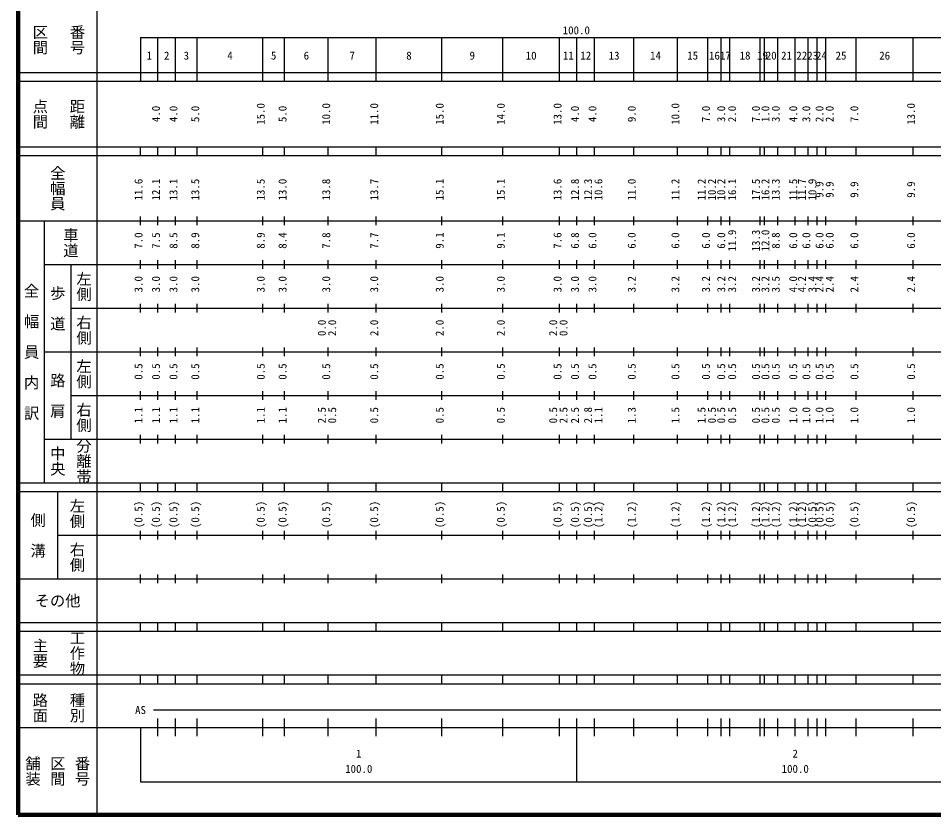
# Model space of a CAD drawing. Units: millimetres on the paper, enlarged 1000 times. Extents: x 40000 to 680000, y 20000 to 380000.
# Drawn here: x 40000 to 249726, y 20000 to 202409 of the extents above; entities that cross this region are included whole.
import ezdxf
from ezdxf.enums import TextEntityAlignment as Align

# ---------------------------------------------------------------- set-up
doc = ezdxf.new("R2010")
doc.units = ezdxf.units.MM
doc.header["$LTSCALE"] = 1000
doc.layers.add('M-TTL', color=2, linetype='Continuous', lineweight=140)
doc.layers.add('M-TTL-BAND', color=7, linetype='Continuous', lineweight=25)
doc.styles.add('@ＭＳ ゴシック', font='')
doc.styles.add('ＭＳ ゴシック', font='')
doc.styles.get('@ＭＳ ゴシック').set_extended_font_data('@MS Gothic')
doc.styles.get('ＭＳ ゴシック').set_extended_font_data('MS Gothic')

msp = doc.modelspace()

# ---------------------------------------------------------------- linework, layer by layer
at = {"layer": 'M-TTL'}
for p, q in [((40000, 380000), (40000, 20000)), ((40000, 20000), (680000, 20000))]:
    msp.add_line(p, q, dxfattribs=at)
at = {"layer": 'M-TTL-BAND'}
for p, q in [((58000, 370000), (58000, 20000)), ((68000, 198000), (579000, 198000)), ((68000, 198000), (68000, 188000)), ((72000, 188000), (72000, 198000)), ((76000, 188000), (76000, 198000)), ((81000, 188000), (81000, 198000)), ((96000, 188000), (96000, 198000)), ((101000, 188000), (101000, 198000)), ((111000, 188000), (111000, 198000)), ((122000, 188000), (122000, 198000)), ((137000, 188000), (137000, 198000)), ((151000, 188000), (151000, 198000)), ((164000, 188000), (164000, 198000)), ((168000, 188000), (168000, 198000)), ((172000, 188000), (172000, 198000)), ((181000, 188000), (181000, 198000)), ((191000, 188000), (191000, 198000)), ((198000, 188000), (198000, 198000)), ((201000, 188000), (201000, 198000)), ((203000, 188000), (203000, 198000)), ((210000, 188000), (210000, 198000)), ((211000, 188000), (211000, 198000)), ((214000, 188000), (214000, 198000)), ((218000, 188000), (218000, 198000)), ((221000, 188000), (221000, 198000)), ((223000, 188000), (223000, 198000)), ((225000, 188000), (225000, 198000)), ((232000, 188000), (232000, 198000)), ((245000, 188000), (245000, 198000)), ((40000, 190000), (579000, 190000)), ((40000, 188000), (579000, 188000)), ((40000, 173000), (579000, 173000)), ((68000, 171000), (68000, 173000)), ((72000, 171000), (72000, 173000)), ((76000, 171000), (76000, 173000)), ((81000, 171000), (81000, 173000)), ((96000, 171000), (96000, 173000)), ((101000, 171000), (101000, 173000)), ((111000, 171000), (111000, 173000)), ((122000, 171000), (122000, 173000)), ((137000, 171000), (137000, 173000)), ((151000, 171000), (151000, 173000)), ((164000, 171000), (164000, 173000)), ((168000, 171000), (168000, 173000)), ((172000, 171000), (172000, 173000)), ((181000, 171000), (181000, 173000)), ((191000, 171000), (191000, 173000)), ((198000, 171000), (198000, 173000)), ((201000, 171000), (201000, 173000)), ((203000, 171000), (203000, 173000)), ((210000, 171000), (210000, 173000)), ((211000, 171000), (211000, 173000)), ((214000, 171000), (214000, 173000)), ((218000, 171000), (218000, 173000)), ((221000, 171000), (221000, 173000)), ((223000, 171000), (223000, 173000)), ((225000, 171000), (225000, 173000)), ((232000, 171000), (232000, 173000)), ((245000, 171000), (245000, 173000)), ((40000, 171000), (579000, 171000)), ((40000, 156000), (579000, 156000)), ((46000, 96000), (46000, 156000)), ((68000, 155000), (68000, 157000)), ((72000, 155000), (72000, 157000)), ((76000, 155000), (76000, 157000)), ((81000, 155000), (81000, 157000)), ((96000, 155000), (96000, 157000)), ((101000, 155000), (101000, 157000)), ((111000, 155000), (111000, 157000)), ((122000, 155000), (122000, 157000)), ((137000, 155000), (137000, 157000)), ((151000, 155000), (151000, 157000)), ((164000, 155000), (164000, 157000)), ((168000, 155000), (168000, 157000)), ((172000, 155000), (172000, 157000)), ((181000, 155000), (181000, 157000)), ((191000, 155000), (191000, 157000)), ((198000, 155000), (198000, 157000)), ((201000, 155000), (201000, 157000)), ((203000, 155000), (203000, 157000)), ((210000, 155000), (210000, 157000)), ((211000, 155000), (211000, 157000)), ((214000, 155000), (214000, 157000)), ((218000, 155000), (218000, 157000)), ((221000, 155000), (221000, 157000)), ((223000, 155000), (223000, 157000)), ((225000, 155000), (225000, 157000)), ((232000, 155000), (232000, 157000)), ((245000, 155000), (245000, 157000)), ((68000, 145000), (68000, 147000)), ((72000, 145000), (72000, 147000)), ((76000, 145000), (76000, 147000)), ((81000, 145000), (81000, 147000)), ((96000, 145000), (96000, 147000)), ((101000, 145000), (101000, 147000)), ((111000, 145000), (111000, 147000)), ((122000, 145000), (122000, 147000)), ((137000, 145000), (137000, 147000)), ((151000, 145000), (151000, 147000)), ((164000, 145000), (164000, 147000)), ((168000, 145000), (168000, 147000)), ((172000, 145000), (172000, 147000)), ((181000, 145000), (181000, 147000)), ((191000, 145000), (191000, 147000)), ((198000, 145000), (198000, 147000)), ((201000, 145000), (201000, 147000)), ((203000, 145000), (203000, 147000)), ((210000, 145000), (210000, 147000)), ((211000, 145000), (211000, 147000)), ((214000, 145000), (214000, 147000)), ((218000, 145000), (218000, 147000)), ((221000, 145000), (221000, 147000)), ((223000, 145000), (223000, 147000)), ((225000, 145000), (225000, 147000)), ((232000, 145000), (232000, 147000)), ((245000, 145000), (245000, 147000)), ((46000, 146000), (579000, 146000)), ((52000, 146000), (52000, 106000)), ((68000, 135000), (68000, 137000)), ((72000, 135000), (72000, 137000)), ((76000, 135000), (76000, 137000)), ((81000, 135000), (81000, 137000)), ((96000, 135000), (96000, 137000)), ((101000, 135000), (101000, 137000)), ((111000, 135000), (111000, 137000)), ((122000, 135000), (122000, 137000)), ((137000, 135000), (137000, 137000)), ((151000, 135000), (151000, 137000)), ((164000, 135000), (164000, 137000)), ((168000, 135000), (168000, 137000)), ((172000, 135000), (172000, 137000)), ((181000, 135000), (181000, 137000)), ((191000, 135000), (191000, 137000)), ((198000, 135000), (198000, 137000)), ((201000, 135000), (201000, 137000)), ((203000, 135000), (203000, 137000)), ((210000, 135000), (210000, 137000)), ((211000, 135000), (211000, 137000)), ((214000, 135000), (214000, 137000)), ((218000, 135000), (218000, 137000)), ((221000, 135000), (221000, 137000)), ((223000, 135000), (223000, 137000)), ((225000, 135000), (225000, 137000)), ((232000, 135000), (232000, 137000)), ((245000, 135000), (245000, 137000)), ((52000, 136000), (579000, 136000)), ((46000, 126000), (579000, 126000)), ((68000, 125000), (68000, 127000)), ((72000, 125000), (72000, 127000)), ((76000, 125000), (76000, 127000)), ((81000, 125000), (81000, 127000)), ((96000, 125000), (96000, 127000)), ((101000, 125000), (101000, 127000)), ((111000, 125000), (111000, 127000)), ((122000, 125000), (122000, 127000)), ((137000, 125000), (137000, 127000)), ((151000, 125000), (151000, 127000)), ((164000, 125000), (164000, 127000)), ((168000, 125000), (168000, 127000)), ((172000, 125000), (172000, 127000)), ((181000, 125000), (181000, 127000)), ((191000, 125000), (191000, 127000)), ((198000, 125000), (198000, 127000)), ((201000, 125000), (201000, 127000)), ((203000, 125000), (203000, 127000)), ((210000, 125000), (210000, 127000)), ((211000, 125000), (211000, 127000)), ((214000, 125000), (214000, 127000)), ((218000, 125000), (218000, 127000)), ((221000, 125000), (221000, 127000)), ((223000, 125000), (223000, 127000)), ((225000, 125000), (225000, 127000)), ((232000, 125000), (232000, 127000)), ((245000, 125000), (245000, 127000)), ((52000, 116000), (579000, 116000)), ((68000, 115000), (68000, 117000)), ((72000, 115000), (72000, 117000)), ((76000, 115000), (76000, 117000)), ((81000, 115000), (81000, 117000)), ((96000, 115000), (96000, 117000)), ((101000, 115000), (101000, 117000)), ((111000, 115000), (111000, 117000)), ((122000, 115000), (122000, 117000)), ((137000, 115000), (137000, 117000)), ((151000, 115000), (151000, 117000)), ((164000, 115000), (164000, 117000)), ((168000, 115000), (168000, 117000)), ((172000, 115000), (172000, 117000)), ((181000, 115000), (181000, 117000)), ((191000, 115000), (191000, 117000)), ((198000, 115000), (198000, 117000)), ((201000, 115000), (201000, 117000)), ((203000, 115000), (203000, 117000)), ((210000, 115000), (210000, 117000)), ((211000, 115000), (211000, 117000)), ((214000, 115000), (214000, 117000)), ((218000, 115000), (218000, 117000)), ((221000, 115000), (221000, 117000)), ((223000, 115000), (223000, 117000)), ((225000, 115000), (225000, 117000)), ((232000, 115000), (232000, 117000)), ((245000, 115000), (245000, 117000)), ((68000, 105000), (68000, 107000)), ((72000, 105000), (72000, 107000)), ((76000, 105000), (76000, 107000)), ((81000, 105000), (81000, 107000)), ((96000, 105000), (96000, 107000)), ((101000, 105000), (101000, 107000)), ((111000, 105000), (111000, 107000)), ((122000, 105000), (122000, 107000)), ((137000, 105000), (137000, 107000)), ((151000, 105000), (151000, 107000)), ((164000, 105000), (164000, 107000)), ((168000, 105000), (168000, 107000)), ((172000, 105000), (172000, 107000)), ((181000, 105000), (181000, 107000)), ((191000, 105000), (191000, 107000)), ((198000, 105000), (198000, 107000)), ((201000, 105000), (201000, 107000)), ((203000, 105000), (203000, 107000)), ((210000, 105000), (210000, 107000)), ((211000, 105000), (211000, 107000)), ((214000, 105000), (214000, 107000)), ((218000, 105000), (218000, 107000)), ((221000, 105000), (221000, 107000)), ((223000, 105000), (223000, 107000)), ((225000, 105000), (225000, 107000)), ((232000, 105000), (232000, 107000)), ((245000, 105000), (245000, 107000)), ((46000, 106000), (579000, 106000)), ((40000, 96000), (579000, 96000)), ((68000, 94000), (68000, 96000)), ((72000, 94000), (72000, 96000)), ((76000, 94000), (76000, 96000)), ((81000, 94000), (81000, 96000)), ((96000, 94000), (96000, 96000)), ((101000, 94000), (101000, 96000)), ((111000, 94000), (111000, 96000)), ((122000, 94000), (122000, 96000)), ((137000, 94000), (137000, 96000)), ((151000, 94000), (151000, 96000)), ((164000, 94000), (164000, 96000)), ((168000, 94000), (168000, 96000)), ((172000, 94000), (172000, 96000)), ((181000, 94000), (181000, 96000)), ((191000, 94000), (191000, 96000)), ((198000, 94000), (198000, 96000)), ((201000, 94000), (201000, 96000)), ((203000, 94000), (203000, 96000)), ((210000, 94000), (210000, 96000)), ((211000, 94000), (211000, 96000)), ((214000, 94000), (214000, 96000)), ((218000, 94000), (218000, 96000)), ((221000, 94000), (221000, 96000)), ((223000, 94000), (223000, 96000)), ((225000, 94000), (225000, 96000)), ((232000, 94000), (232000, 96000)), ((245000, 94000), (245000, 96000)), ((40000, 94000), (579000, 94000)), ((49000, 94000), (49000, 74000)), ((49000, 84000), (579000, 84000)), ((68000, 83000), (68000, 85000)), ((72000, 83000), (72000, 85000)), ((76000, 83000), (76000, 85000)), ((81000, 83000), (81000, 85000)), ((96000, 83000), (96000, 85000)), ((101000, 83000), (101000, 85000)), ((111000, 83000), (111000, 85000)), ((122000, 83000), (122000, 85000)), ((137000, 83000), (137000, 85000)), ((151000, 83000), (151000, 85000)), ((164000, 83000), (164000, 85000)), ((168000, 83000), (168000, 85000)), ((172000, 83000), (172000, 85000)), ((181000, 83000), (181000, 85000)), ((191000, 83000), (191000, 85000)), ((198000, 83000), (198000, 85000)), ((201000, 83000), (201000, 85000)), ((203000, 83000), (203000, 85000)), ((210000, 83000), (210000, 85000)), ((211000, 83000), (211000, 85000)), ((214000, 83000), (214000, 85000)), ((218000, 83000), (218000, 85000)), ((221000, 83000), (221000, 85000)), ((223000, 83000), (223000, 85000)), ((225000, 83000), (225000, 85000)), ((232000, 83000), (232000, 85000)), ((245000, 83000), (245000, 85000)), ((40000, 74000), (579000, 74000)), ((68000, 73000), (68000, 75000)), ((72000, 73000), (72000, 75000)), ((76000, 73000), (76000, 75000)), ((81000, 73000), (81000, 75000)), ((96000, 73000), (96000, 75000)), ((101000, 73000), (101000, 75000)), ((111000, 73000), (111000, 75000)), ((122000, 73000), (122000, 75000)), ((137000, 73000), (137000, 75000)), ((151000, 73000), (151000, 75000)), ((164000, 73000), (164000, 75000)), ((168000, 73000), (168000, 75000)), ((172000, 73000), (172000, 75000)), ((181000, 73000), (181000, 75000)), ((191000, 73000), (191000, 75000)), ((198000, 73000), (198000, 75000)), ((201000, 73000), (201000, 75000)), ((203000, 73000), (203000, 75000)), ((210000, 73000), (210000, 75000)), ((211000, 73000), (211000, 75000)), ((214000, 73000), (214000, 75000)), ((218000, 73000), (218000, 75000)), ((221000, 73000), (221000, 75000)), ((223000, 73000), (223000, 75000)), ((225000, 73000), (225000, 75000)), ((232000, 73000), (232000, 75000)), ((245000, 73000), (245000, 75000)), ((40000, 64000), (579000, 64000)), ((68000, 62000), (68000, 64000)), ((72000, 62000), (72000, 64000)), ((76000, 62000), (76000, 64000)), ((81000, 62000), (81000, 64000)), ((96000, 62000), (96000, 64000)), ((101000, 62000), (101000, 64000)), ((111000, 62000), (111000, 64000)), ((122000, 62000), (122000, 64000)), ((137000, 62000), (137000, 64000)), ((151000, 62000), (151000, 64000)), ((164000, 62000), (164000, 64000)), ((168000, 62000), (168000, 64000)), ((172000, 62000), (172000, 64000)), ((181000, 62000), (181000, 64000)), ((191000, 62000), (191000, 64000)), ((198000, 62000), (198000, 64000)), ((201000, 62000), (201000, 64000)), ((203000, 62000), (203000, 64000)), ((210000, 62000), (210000, 64000)), ((211000, 62000), (211000, 64000)), ((214000, 62000), (214000, 64000)), ((218000, 62000), (218000, 64000)), ((221000, 62000), (221000, 64000)), ((223000, 62000), (223000, 64000)), ((225000, 62000), (225000, 64000)), ((232000, 62000), (232000, 64000)), ((245000, 62000), (245000, 64000)), ((40000, 62000), (579000, 62000)), ((40000, 52000), (579000, 52000)), ((68000, 50000), (68000, 52000)), ((72000, 50000), (72000, 52000)), ((76000, 50000), (76000, 52000)), ((81000, 50000), (81000, 52000)), ((96000, 50000), (96000, 52000)), ((101000, 50000), (101000, 52000)), ((111000, 50000), (111000, 52000)), ((122000, 50000), (122000, 52000)), ((137000, 50000), (137000, 52000)), ((151000, 50000), (151000, 52000)), ((164000, 50000), (164000, 52000)), ((168000, 50000), (168000, 52000)), ((172000, 50000), (172000, 52000)), ((181000, 50000), (181000, 52000)), ((191000, 50000), (191000, 52000)), ((198000, 50000), (198000, 52000)), ((201000, 50000), (201000, 52000)), ((203000, 50000), (203000, 52000)), ((210000, 50000), (210000, 52000)), ((211000, 50000), (211000, 52000)), ((214000, 50000), (214000, 52000)), ((218000, 50000), (218000, 52000)), ((221000, 50000), (221000, 52000)), ((223000, 50000), (223000, 52000)), ((225000, 50000), (225000, 52000)), ((232000, 50000), (232000, 52000)), ((245000, 50000), (245000, 52000)), ((40000, 50000), (579000, 50000)), ((71000, 44000), (401000, 44000)), ((72000, 38000), (72000, 42000)), ((76000, 38000), (76000, 42000)), ((81000, 38000), (81000, 42000)), ((96000, 38000), (96000, 42000)), ((101000, 38000), (101000, 42000)), ((111000, 38000), (111000, 42000)), ((122000, 38000), (122000, 42000)), ((137000, 38000), (137000, 42000)), ((151000, 38000), (151000, 42000)), ((164000, 38000), (164000, 42000)), ((168000, 27500), (168000, 42000)), ((172000, 38000), (172000, 42000)), ((181000, 38000), (181000, 42000)), ((191000, 38000), (191000, 42000)), ((198000, 38000), (198000, 42000)), ((201000, 38000), (201000, 42000)), ((203000, 38000), (203000, 42000)), ((210000, 38000), (210000, 42000)), ((211000, 38000), (211000, 42000)), ((214000, 38000), (214000, 42000)), ((218000, 38000), (218000, 42000)), ((221000, 38000), (221000, 42000)), ((223000, 38000), (223000, 42000)), ((225000, 38000), (225000, 42000)), ((232000, 38000), (232000, 42000)), ((245000, 38000), (245000, 42000)), ((40000, 40000), (579000, 40000)), ((68000, 40000), (68000, 27500)), ((68000, 27500), (579000, 27500))]:
    msp.add_line(p, q, dxfattribs=at)

# ---------------------------------------------------------------- texts
at = {"layer": 'M-TTL-BAND', "style": '@ＭＳ ゴシック'}
for s, p in [('区間', (45000, 197500)), ('番号', (53500, 197500)), ('点間', (45000, 180500)), ('距離', (53500, 180500)), ('全幅員', (49000, 163500)), ('車道', (52000, 151000)), ('左側', (55000, 141000)), ('全\u3000幅\u3000員\u3000内\u3000訳', (43000, 126000)), ('歩\u3000道', (49000, 136000)), ('右側', (55000, 131000)), ('左側', (55000, 121000)), ('路\u3000肩', (49000, 116000)), ('右側', (55000, 111000)), ('分離帯', (55000, 101000)), ('中央', (49000, 101000)), ('左側', (53500, 89000)), ('側\u3000溝', (44500, 84000)), ('右側', (53500, 79000)), ('工作物', (53500, 57000)), ('主要', (45000, 57000)), ('路面', (45000, 44500)), ('種別', (53500, 44500)), ('舗装', (43333, 30000)), ('区間', (49000, 30000)), ('番号', (54667, 30000))]:
    msp.add_text(s, height=2566, rotation=270, dxfattribs=at).set_placement(p, align=Align.MIDDLE_CENTER)
at = {"layer": 'M-TTL-BAND', "style": 'ＭＳ ゴシック'}
for s, p in [('100.0', (167844, 198195)), ('1', (70000, 192405)), ('2', (74000, 192405)), ('3', (78500, 192405)), ('4', (88500, 192405)), ('5', (98500, 192405)), ('6', (106000, 192405)), ('7', (116500, 192405)), ('8', (129500, 192405)), ('9', (144000, 192405)), ('10', (157500, 192405)), ('11', (166000, 192405)), ('12', (170000, 192405)), ('13', (176500, 192405)), ('14', (186000, 192405)), ('15', (194500, 192405)), ('16', (199500, 192405)), ('17', (202000, 192405)), ('18', (206500, 192405)), ('19', (210500, 192405)), ('20', (212500, 192405)), ('21', (216000, 192405)), ('22', (219500, 192405)), ('23', (222000, 192405)), ('24', (224000, 192405)), ('25', (228500, 192405)), ('26', (238500, 192405)), ('AS', (68000, 42500)), ('1', (118000, 32523)), ('2', (218000, 32523)), ('100.0', (118000, 29033)), ('100.0', (218000, 29033))]:
    msp.add_text(s, height=1833, dxfattribs=at).set_placement(p, align=Align.BOTTOM_CENTER)
for s, p in [('15.0', (97000, 180500)), ('10.0', (112000, 180500)), ('11.0', (123000, 180500)), ('15.0', (138000, 180500)), ('14.0', (152000, 180500)), ('13.0', (165000, 180500)), ('10.0', (192000, 180500)), ('13.0', (246000, 180500)), ('4.0', (73000, 180500)), ('4.0', (77000, 180500)), ('5.0', (82000, 180500)), ('5.0', (102000, 180500)), ('4.0', (169000, 180500)), ('4.0', (173000, 180500)), ('9.0', (182000, 180500)), ('7.0', (199000, 180500)), ('3.0', (202501, 180500)), ('2.0', (205004, 180500)), ('7.0', (210453, 180500)), ('1.0', (212620, 180500)), ('3.0', (215000, 180500)), ('4.0', (219000, 180500)), ('3.0', (222000, 180500)), ('2.0', (225020, 180500)), ('2.0', (227348, 180500)), ('7.0', (233000, 180500)), ('11.6', (69000, 163174)), ('12.1', (73000, 163174)), ('13.1', (77000, 163174)), ('13.5', (82000, 163174)), ('13.5', (97000, 163174)), ('13.0', (102000, 163174)), ('13.8', (112000, 163174)), ('13.7', (123000, 163174)), ('15.1', (138000, 163174)), ('15.1', (152000, 163174)), ('13.6', (165000, 163174)), ('12.8', (169000, 163174)), ('12.3', (172000, 163174)), ('10.6', (174370, 163174)), ('11.0', (182000, 163174)), ('11.2', (192000, 163174)), ('11.2', (198000, 163174)), ('10.2', (200370, 163174)), ('10.2', (202501, 163174)), ('16.1', (205004, 163174)), ('17.5', (210453, 163174)), ('16.2', (212620, 163174)), ('13.3', (215000, 163174)), ('11.5', (219000, 163174)), ('11.7', (221000, 163174)), ('10.9', (223370, 163174)), ('9.9', (225020, 163174)), ('9.9', (227348, 163174)), ('9.9', (233000, 163174)), ('9.9', (246000, 163174)), ('7.0', (69000, 151500)), ('7.5', (73000, 151500)), ('8.5', (77000, 151500)), ('8.9', (82000, 151500)), ('8.9', (97000, 151500)), ('8.4', (102000, 151500)), ('7.8', (112000, 151500)), ('7.7', (123000, 151500)), ('9.1', (138000, 151500)), ('9.1', (152000, 151500)), ('7.6', (165000, 151500)), ('6.8', (169000, 151500)), ('6.0', (173000, 151500)), ('6.0', (182000, 151500)), ('6.0', (192000, 151500)), ('6.0', (199000, 151500)), ('6.0', (202501, 151500)), ('11.9', (205004, 151500)), ('13.3', (210453, 151500)), ('12.0', (212620, 151500)), ('8.8', (215000, 151500)), ('6.0', (219000, 151500)), ('6.0', (222000, 151500)), ('6.0', (225020, 151500)), ('6.0', (227348, 151500)), ('6.0', (233000, 151500)), ('6.0', (246000, 151500)), ('3.0', (69000, 141500)), ('3.0', (73000, 141500)), ('3.0', (77000, 141500)), ('3.0', (82000, 141500)), ('3.0', (97000, 141500)), ('3.0', (102000, 141500)), ('3.0', (112000, 141500)), ('3.0', (123000, 141500)), ('3.0', (138000, 141500)), ('3.0', (152000, 141500)), ('3.0', (165000, 141500)), ('3.0', (169000, 141500)), ('3.0', (173000, 141500)), ('3.2', (182000, 141500)), ('3.2', (192000, 141500)), ('3.2', (199000, 141500)), ('3.2', (202501, 141500)), ('3.2', (205004, 141500)), ('3.2', (210453, 141500)), ('3.2', (212620, 141500)), ('3.5', (215000, 141500)), ('4.0', (219000, 141500)), ('4.2', (221000, 141500)), ('3.4', (223370, 141500)), ('2.4', (225020, 141500)), ('2.4', (227348, 141500)), ('2.4', (233000, 141500)), ('2.4', (246000, 141500)), ('0.0', (111000, 131500)), ('2.0', (113370, 131500)), ('2.0', (123000, 131500)), ('2.0', (138000, 131500)), ('2.0', (152000, 131500)), ('2.0', (164000, 131500)), ('0.0', (166370, 131500)), ('0.5', (69000, 121500)), ('0.5', (73000, 121500)), ('0.5', (77000, 121500)), ('0.5', (82000, 121500)), ('0.5', (97000, 121500)), ('0.5', (102000, 121500)), ('0.5', (112000, 121500)), ('0.5', (123000, 121500)), ('0.5', (138000, 121500)), ('0.5', (152000, 121500)), ('0.5', (165000, 121500)), ('0.5', (169000, 121500)), ('0.5', (173000, 121500)), ('0.5', (182000, 121500)), ('0.5', (192000, 121500)), ('0.5', (199000, 121500)), ('0.5', (202501, 121500)), ('0.5', (205004, 121500)), ('0.5', (210453, 121500)), ('0.5', (212620, 121500)), ('0.5', (215000, 121500)), ('0.5', (219000, 121500)), ('0.5', (222000, 121500)), ('0.5', (225020, 121500)), ('0.5', (227348, 121500)), ('0.5', (233000, 121500)), ('0.5', (246000, 121500)), ('1.1', (69000, 111500)), ('1.1', (73000, 111500)), ('1.1', (77000, 111500)), ('1.1', (82000, 111500)), ('1.1', (97000, 111500)), ('1.1', (102000, 111500)), ('2.5', (111000, 111500)), ('0.5', (113370, 111500)), ('0.5', (123000, 111500)), ('0.5', (138000, 111500)), ('0.5', (152000, 111500)), ('0.5', (164000, 111500)), ('2.5', (166370, 111500)), ('2.5', (169000, 111500)), ('2.8', (172000, 111500)), ('1.1', (174370, 111500)), ('1.3', (182000, 111500)), ('1.5', (192000, 111500)), ('1.5', (198000, 111500)), ('0.5', (200370, 111500)), ('0.5', (202501, 111500)), ('0.5', (205004, 111500)), ('0.5', (210453, 111500)), ('0.5', (212620, 111500)), ('0.5', (215000, 111500)), ('1.0', (219000, 111500)), ('1.0', (222000, 111500)), ('1.0', (225020, 111500)), ('1.0', (227348, 111500)), ('1.0', (233000, 111500)), ('1.0', (246000, 111500)), ('(0.5)', (69000, 88764)), ('(0.5)', (73000, 88764)), ('(0.5)', (77000, 88764)), ('(0.5)', (82000, 88764)), ('(0.5)', (97000, 88764)), ('(0.5)', (102000, 88764)), ('(0.5)', (112000, 88764)), ('(0.5)', (123000, 88764)), ('(0.5)', (138000, 88764)), ('(0.5)', (152000, 88764)), ('(0.5)', (165000, 88764)), ('(0.5)', (169000, 88764)), ('(0.5)', (172000, 88764)), ('(1.2)', (174370, 88764)), ('(1.2)', (182000, 88764)), ('(1.2)', (192000, 88764)), ('(1.2)', (199000, 88764)), ('(1.2)', (202501, 88764)), ('(1.2)', (205004, 88764)), ('(1.2)', (210453, 88764)), ('(1.2)', (212620, 88764)), ('(1.2)', (215000, 88764)), ('(1.2)', (219000, 88764)), ('(1.2)', (221000, 88764)), ('(0.5)', (223370, 88764)), ('(0.5)', (225020, 88764)), ('(0.5)', (227348, 88764)), ('(0.5)', (233000, 88764)), ('(0.5)', (246000, 88764))]:
    msp.add_text(s, height=1833, rotation=90, dxfattribs=at).set_placement(p, align=Align.BOTTOM_CENTER)
msp.add_text('その他', height=2566, dxfattribs=at).set_placement((49000, 69000), align=Align.MIDDLE_CENTER)

doc.saveas('drawing.dxf')
